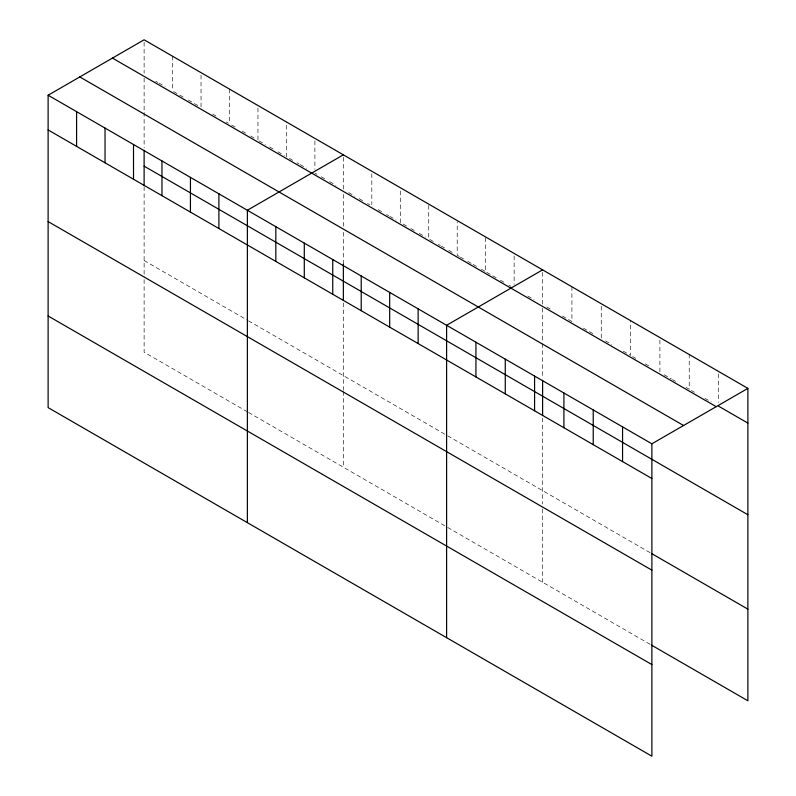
<?xml version="1.0" encoding="UTF-8"?>
<svg xmlns="http://www.w3.org/2000/svg" width="796" height="796" viewBox="0 0 796 796"><rect width="100%" height="100%" fill="white"/><g stroke="black" fill="none" stroke-linecap="round" stroke-linejoin="round"><path stroke-width="0.6" stroke-dasharray="3.98 2.98" d="M144.116 78.187L144.116 111.171M155.708 81.212L157.817 82.426M158.872 83.043L165.2 86.694M173.637 91.56L184.174 97.649M188.393 100.077L197.876 105.56M212.641 114.077L216.85 116.514M226.343 121.987L228.452 123.211M231.616 125.032L235.835 127.469M242.153 131.121L246.372 133.559M250.591 135.987L254.81 138.424M259.018 140.862L265.347 144.514M269.565 146.942L273.784 149.379M277.993 151.817L284.321 155.469M292.759 160.334L286.431 156.683L286.431 121.967M296.978 162.772L299.077 163.986M300.132 164.593L306.46 168.245M314.898 173.12L317.007 174.334M321.216 176.772L325.435 179.2M329.653 181.637L335.982 185.289M348.628 192.592L354.956 196.244M359.175 198.682L363.384 201.109M367.603 203.547L369.712 204.761M378.15 209.637L382.359 212.064M386.577 214.502L388.687 215.716M389.741 216.333L396.07 219.985M406.607 226.064L400.288 222.412L400.288 190.174M410.826 228.502L415.044 230.939M419.263 233.367L425.581 237.019M429.8 239.457L434.019 241.894M438.238 244.322L440.347 245.546M441.402 246.153L444.556 247.974M448.775 250.412L452.994 252.849M459.322 256.501L457.212 255.277L457.212 221.805M460.377 257.108L463.531 258.929M467.75 261.367L471.968 263.804M473.023 264.411L477.242 266.849M481.461 269.277L485.669 271.715L485.669 236.999M486.724 272.322L496.216 277.804M500.435 280.232L504.644 282.67M508.863 285.107L510.972 286.321M527.838 296.062L534.166 299.714M546.792 306.997L550.981 309.415M562.503 316.072L571.926 321.514L571.926 286.799M583.448 328.161L592.871 333.604M605.438 340.857L611.726 344.489M623.248 351.145L630.581 355.374L630.581 320.659M632.671 356.578L635.815 358.399M645.238 363.842L650.481 366.866M664.093 374.727L671.426 378.956M672.471 379.563L675.615 381.374M686.082 387.423L689.227 389.234L689.227 354.519M691.326 390.448L694.46 392.259M704.938 398.308L711.226 401.93M144.116 260.561L247.427 320.211M248.481 320.818L446.665 435.243M447.72 435.85L650.481 552.912M247.427 411.84L144.116 352.2L144.116 276.451M248.481 412.447L446.665 526.872M447.72 527.479L650.481 644.541M718.549 373.931L718.549 402.448M659.904 340.071L659.904 372.309M601.249 306.201L601.249 338.439M542.603 272.341L542.603 304.579M542.603 308.241L542.603 342.459M542.603 343.673L542.603 377.891M542.603 418L542.603 504.067M542.603 508.952L542.603 582.264M514.136 255.914L514.136 284.431M428.745 205.368L428.745 237.606M371.822 173.747L371.822 204.741M343.355 157.309L343.355 189.547M343.355 194.433L343.355 227.427M343.355 232.313L343.355 264.083M343.355 302.968L343.355 390.259M343.355 391.483L343.355 467.232M314.898 140.882L314.898 169.399M257.964 108.007L257.964 140.245M229.507 89.102L229.507 123.818M201.04 75.142L201.04 107.38M172.583 56.237L172.583 90.953M144.116 42.278L144.116 73.282M144.116 112.395L144.116 147.827M144.116 186.732L144.116 275.227"/><path stroke-width="1.19" d="M48.118 95.222L651.884 443.8L651.884 756.2L48.118 407.622L48.118 95.222L144.116 39.8L747.882 388.378L747.882 700.779L651.526 645.148M343.355 154.832L247.367 210.253L247.367 522.654M542.603 269.864L446.606 325.285L446.606 637.686M651.884 443.8L747.882 388.378M718.549 406.169L747.882 423.094M112.435 58.088L716.201 406.666M79.799 76.933L683.565 425.512M144.116 166.155L747.882 514.733M48.118 129.937L651.884 478.515M651.526 553.509L747.882 609.139M48.118 221.577L651.884 570.155M48.118 315.982L651.884 664.57M622.562 426.875L622.562 461.59M593.229 409.94L593.229 444.656M563.906 393.005L563.906 427.731M542.603 380.329L542.603 415.582M534.584 376.08L534.584 410.796M505.261 359.145L505.261 393.861M475.928 342.22L475.928 376.936M418.139 308.848L418.139 343.574M389.682 292.421L389.682 327.136M361.215 275.983L361.215 310.699M343.355 264.083L343.355 300.55M332.748 259.556L332.748 294.271M304.291 243.118L304.291 277.834M275.824 226.691L275.824 261.406M218.9 193.816L218.9 228.542M190.433 177.389L190.433 212.104M161.976 160.951L161.976 195.677M144.116 150.265L144.116 185.518M133.509 144.524L133.509 179.239M105.042 128.086L105.042 162.802M76.585 111.659L76.585 146.374"/></g></svg>
